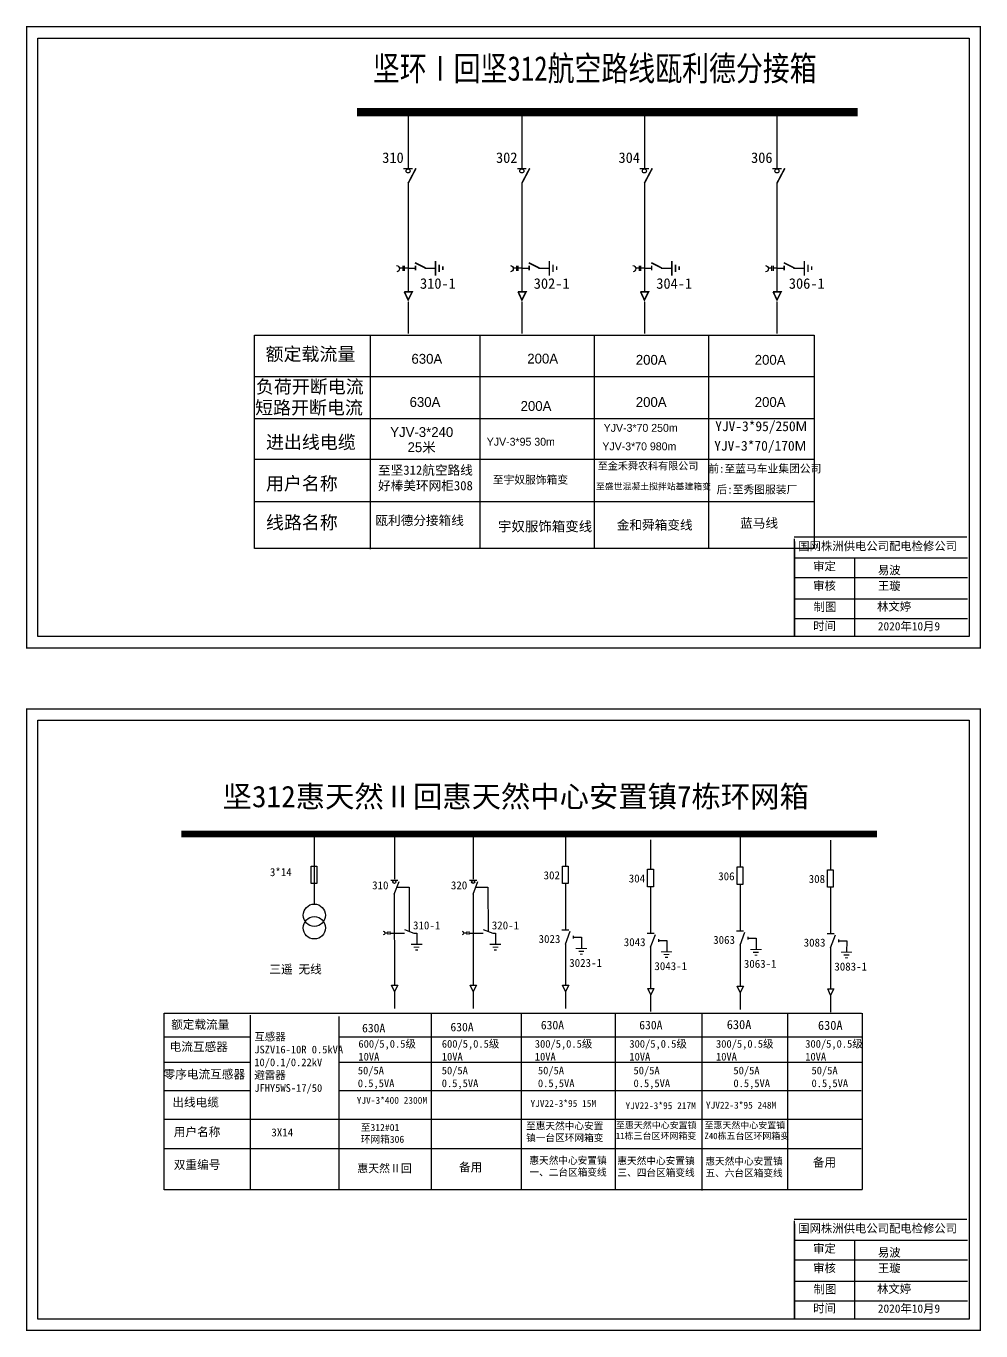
# Model space of a CAD drawing. Extents: x 125 to 1015, y -489 to 77.
# Drawn here: x 433.8 to 707, y -299.3 to 73.8 of the extents above; entities that cross this region are included whole.
import ezdxf

# ---------------------------------------------------------------- set-up
doc = ezdxf.new("R2010")
doc.units = 0
doc.header["$LTSCALE"] = 0.774411
doc.linetypes.add('ACAD_ISO02W100', pattern=[15, 12, -3])
doc.linetypes.add('CENTER', pattern=[50.8, 31.75, -6.35, 6.35, -6.35])
doc.layers.get('0').update_dxf_attribs({"linetype": 'CONTINUOUS'})
doc.layers.add('1', color=7, linetype='CONTINUOUS')
doc.styles.add('HZ', font='simkai.ttf')
doc.styles.add('hztxt_txtstyle_0.00_0_0', font='simkai.ttf')
doc.styles.add('hztxt_txtstyle_2.70_0_0', font='simkai.ttf', dxfattribs={"height": 2.7})
doc.styles.get("Standard").update_dxf_attribs({"font": '', "height": 2.5})
doc.styles.add('STYLE1', font='simkai.ttf', dxfattribs={"height": 2.6})
doc.styles.add('字体', font='simkai_0.ttf', dxfattribs={"height": 2.5})
doc.styles.add('宋体_txtstyle_0.00_0_0', font='')
doc.styles.add('宋体_txtstyle_1.66_0_0', font='', dxfattribs={"height": 1.660174})
doc.styles.get('Standard').set_extended_font_data('SimSun')
doc.styles.get('宋体_txtstyle_0.00_0_0').set_extended_font_data('宋体')
doc.styles.get('宋体_txtstyle_1.66_0_0').set_extended_font_data('宋体')

# ---------------------------------------------------------------- blocks, each defined once
blk = doc.blocks.new('JD')
for points in [[(-2, 0.2), (-2, -0.2), (2, 0.2), (2, -0.2)], [(1, -1.2), (1, -0.8), (-1, -1.2), (-1, -0.8)], [(-0.5, -1.8), (-0.5, -2.2), (0.5, -1.8), (0.5, -2.2)]]:
    blk.add_trace(points)

msp = doc.modelspace()

# ---------------------------------------------------------------- linework, layer by layer
at = {"color": 0}
for p, q in [((543.12, 48.19), (543.12, 33.05)), ((575.65, 48.19), (575.65, 33.05)), ((610.7, 48.19), (610.7, 33.05)), ((648.62, 48.19), (648.62, 33.05)), ((543.12, 28.94), (543.12, -2.08)), ((575.65, 28.94), (575.65, -2.08)), ((610.7, 28.94), (610.7, -2.08)), ((648.62, 28.94), (648.62, -2.08)), ((547.89, 4.59), (550.91, 4.59)), ((580.43, 4.59), (583.45, 4.59)), ((615.48, 4.59), (618.5, 4.59)), ((653.4, 4.59), (656.42, 4.59)), ((499.17, -62.13), (659.25, -62.13)), ((516.25, -157.95), (516.25, -177.48)), ((539.18, -157.95), (539.18, -170.18)), ((561.72, -157.95), (561.72, -170.18)), ((588.12, -157.95), (588.12, -166.39)), ((612.49, -158.86), (612.49, -167.3)), ((638.08, -158.22), (638.08, -166.66)), ((663.97, -159), (663.97, -167.44)), ((538.17, -170.43), (540.19, -170.43)), ((560.7, -170.43), (562.73, -170.43)), ((588.12, -171.4), (588.12, -184.62)), ((539.16, -174.48), (539.18, -200.51)), ((561.7, -174.48), (561.72, -200.51)), ((612.49, -172.31), (612.49, -185.53)), ((638.08, -171.67), (638.08, -184.89)), ((663.97, -172.45), (663.97, -185.66)), ((545.61, -185.55), (545.6, -188.76)), ((568.15, -185.55), (568.14, -188.76)), ((587.11, -184.68), (589.14, -184.68)), ((611.47, -185.59), (613.5, -185.59)), ((637.06, -184.95), (639.09, -184.95)), ((662.95, -185.72), (664.98, -185.72)), ((588.11, -188.7), (588.12, -200.51)), ((592.74, -186.75), (592.73, -189.96)), ((612.47, -189.61), (612.49, -201.42)), ((617.1, -187.66), (617.09, -190.87)), ((638.06, -188.97), (638.08, -200.77)), ((642.69, -187.02), (642.68, -190.23)), ((663.95, -189.74), (663.97, -201.55)), ((668.58, -187.79), (668.57, -191)), ((538.35, -200.49), (540.15, -200.5)), ((539.21, -202.3), (538.37, -200.49)), ((540.15, -200.5), (539.21, -202.3)), ((560.89, -200.49), (562.68, -200.5)), ((561.75, -202.3), (560.91, -200.49)), ((562.68, -200.5), (561.75, -202.3)), ((587.3, -200.49), (589.09, -200.5)), ((588.15, -202.3), (587.32, -200.49)), ((589.09, -200.5), (588.15, -202.3)), ((611.66, -201.4), (613.45, -201.41)), ((612.52, -203.21), (611.68, -201.4)), ((613.45, -201.41), (612.52, -203.21)), ((637.25, -200.76), (639.04, -200.76)), ((638.11, -202.56), (637.27, -200.76)), ((639.04, -200.76), (638.11, -202.56)), ((663.14, -201.54), (664.93, -201.54)), ((663.99, -203.34), (663.16, -201.54)), ((664.93, -201.54), (663.99, -203.34))]:
    msp.add_line(p, q, dxfattribs=at)
at = {"color": 0, "linetype": 'ACAD_ISO02W100'}
for p, q in [((543.27, 4.54), (545.25, 4.54)), ((575.8, 4.54), (577.78, 4.54)), ((610.85, 4.54), (612.83, 4.54)), ((648.78, 4.54), (650.76, 4.54))]:
    msp.add_line(p, q, dxfattribs=at)
at = {"color": 0, "linetype": 'CENTER'}
for p, q in [((543.13, -5.04), (543.13, -14.12)), ((575.66, -5.04), (575.66, -14.12)), ((610.71, -5.04), (610.71, -14.12)), ((648.64, -5.04), (648.64, -14.12)), ((539.19, -202.18), (539.19, -207.11)), ((561.73, -202.18), (561.73, -207.11)), ((588.13, -202.18), (588.13, -207.11)), ((612.5, -203.09), (612.5, -208.02)), ((638.09, -202.45), (638.09, -207.38)), ((663.97, -203.22), (663.97, -208.15))]:
    msp.add_line(p, q, dxfattribs=at)
at = {"color": 0, "linetype": 'Continuous'}
for p, q in [((499.17, -75.57), (499.17, -14.57)), ((499.17, -14.57), (659.25, -14.57)), ((532.24, -14.82), (532.24, -75.76)), ((563.63, -14.62), (563.63, -75.57)), ((596.3, -14.62), (596.3, -75.57)), ((629.01, -14.7), (629.01, -75.57)), ((659.25, -14.57), (659.25, -75.57)), ((499.18, -26.44), (659.19, -26.44)), ((499.18, -38.48), (659.19, -38.48)), ((499.18, -50.07), (659.19, -50.07)), ((659.25, -75.57), (499.17, -75.57)), ((539.16, -174.48), (540.56, -170.79)), ((561.7, -174.48), (563.1, -170.79)), ((539.95, -172.41), (543.43, -172.41)), ((543.43, -172.43), (543.43, -185.05)), ((562.49, -172.41), (565.96, -172.41)), ((565.96, -172.43), (565.97, -185.05)), ((537.36, -185.55), (536.52, -185.55)), ((537.36, -185.15), (537.36, -185.94)), ((537.91, -185.15), (537.91, -185.94)), ((537.93, -185.55), (542.08, -185.55)), ((542.08, -184.54), (544.77, -185.55)), ((544.77, -185.55), (545.61, -185.55)), ((559.9, -185.55), (559.06, -185.55)), ((559.9, -185.15), (559.9, -185.94)), ((560.45, -185.15), (560.45, -185.94)), ((560.47, -185.55), (564.62, -185.55)), ((564.62, -184.54), (567.31, -185.55)), ((567.31, -185.55), (568.15, -185.55)), ((588.11, -188.73), (589.51, -185.04)), ((590.35, -186.35), (590.35, -187.14)), ((612.47, -189.64), (613.87, -185.95)), ((638.06, -189), (639.46, -185.31)), ((663.95, -189.78), (665.35, -186.08)), ((590.35, -186.75), (592.74, -186.75)), ((614.71, -187.26), (614.71, -188.05)), ((614.71, -187.66), (617.1, -187.66)), ((640.3, -186.62), (640.3, -187.41)), ((640.3, -187.02), (642.69, -187.02)), ((666.19, -187.39), (666.19, -188.18)), ((666.19, -187.79), (668.58, -187.79)), ((473.34, -258.99), (473.34, -208.49)), ((473.34, -208.49), (672.77, -208.49)), ((549.74, -208.59), (549.74, -258.97)), ((575.48, -208.59), (575.48, -258.97)), ((602.33, -208.62), (602.33, -259.01)), ((627.12, -208.79), (627.12, -259.18)), ((651.63, -208.53), (651.63, -259.02)), ((672.97, -208.42), (672.97, -258.91)), ((497.93, -209.04), (497.93, -258.98)), ((523.27, -209.37), (523.27, -258.95)), ((473.34, -215.24), (497.93, -215.24)), ((523.27, -215.24), (673.04, -215.24)), ((473.34, -222.49), (497.93, -222.49)), ((523.27, -222.49), (673.04, -222.49)), ((473.34, -230.59), (497.93, -230.59)), ((523.27, -230.59), (672.68, -230.59)), ((473.34, -238.8), (672.97, -238.8)), ((473.34, -247.15), (672.68, -247.15)), ((672.97, -258.99), (473.34, -258.99))]:
    msp.add_line(p, q, dxfattribs=at)
at = {"color": 7, "linetype": 'Continuous'}
for p, q in [((653.68, -78.24), (703.13, -78.24)), ((670.85, -78.21), (670.85, -100.71)), ((653.68, -83.88), (703.13, -83.88)), ((653.68, -90.02), (703.13, -90.02)), ((653.68, -95.65), (703.13, -95.65)), ((653.68, -273.33), (703.13, -273.33)), ((670.85, -273.3), (670.85, -295.81)), ((653.68, -278.97), (703.13, -278.97)), ((653.68, -285.11), (703.13, -285.11)), ((653.68, -290.74), (703.13, -290.74))]:
    msp.add_line(p, q, dxfattribs=at)
at = {"color": 7, "linetype": 'Continuous', "const_width": 0.396}
for points in [[(434.03, 73.57), (706.78, 73.57), (706.78, -104.02), (434.03, -104.02)], [(434.03, -121.53), (706.78, -121.53), (706.78, -299.11), (434.03, -299.11)]]:
    msp.add_lwpolyline(points, close=True, dxfattribs=at)
at = {"color": 7, "linetype": 'Continuous'}
for points in [[(437.24, 70.36), (703.57, 70.36), (703.57, -100.81), (437.24, -100.81)], [(437.24, -124.73), (703.57, -124.73), (703.57, -295.91), (437.24, -295.91)]]:
    msp.add_lwpolyline(points, close=True, dxfattribs=at)
at = {"color": 0, "const_width": 0.452}
for points in [[(541.78, 32.99), (544.45, 32.99)], [(543.12, 28.82), (545.37, 33.11)], [(574.32, 32.99), (576.98, 32.99)], [(575.65, 28.82), (577.91, 33.11)], [(609.37, 32.99), (612.03, 32.99)], [(610.7, 28.82), (612.96, 33.11)], [(647.29, 32.99), (649.96, 32.99)], [(648.62, 28.82), (650.88, 33.11)], [(545.09, 6.1), (548.1, 4.59)], [(545.2, 5.29), (545.2, 3.9)], [(577.62, 6.1), (580.63, 4.59)], [(577.74, 5.29), (577.74, 3.9)], [(612.67, 6.1), (615.68, 4.59)], [(612.79, 5.29), (612.79, 3.9)], [(650.59, 6.1), (653.61, 4.59)], [(650.71, 5.29), (650.71, 3.9)], [(542, -2.22), (544.3, -2.22), (543.13, -4.55), (542.03, -2.18)], [(574.54, -2.22), (576.84, -2.22), (575.66, -4.55), (574.57, -2.18)], [(609.59, -2.22), (611.89, -2.22), (610.71, -4.55), (609.62, -2.18)], [(647.51, -2.22), (649.81, -2.22), (648.64, -4.55), (647.54, -2.18)]]:
    msp.add_lwpolyline(points, dxfattribs=at)
at = {"color": 0}
for points in [[(539.83, 5.33, -0.877934), (539.87, 3.5)], [(572.37, 5.33, -0.877934), (572.4, 3.5)], [(607.42, 5.33, -0.877934), (607.45, 3.5)], [(645.34, 5.33, -0.877934), (645.38, 3.5)]]:
    msp.add_lwpolyline(points, format="xyb", dxfattribs=at)
for points in [[(541.6, 4.56), (540.64, 4.56)], [(541.6, 5.19), (541.6, 3.82)], [(542.02, 5.19), (542.02, 3.82)], [(543.11, 4.56), (542.02, 4.56)], [(574.13, 4.56), (573.18, 4.56)], [(574.13, 5.19), (574.13, 3.82)], [(574.55, 5.19), (574.55, 3.82)], [(575.64, 4.56), (574.55, 4.56)], [(609.18, 4.56), (608.23, 4.56)], [(609.18, 5.19), (609.18, 3.82)], [(609.6, 5.19), (609.6, 3.82)], [(610.7, 4.56), (609.6, 4.56)], [(647.1, 4.56), (646.15, 4.56)], [(647.1, 5.19), (647.1, 3.82)], [(647.53, 5.19), (647.53, 3.82)], [(648.62, 4.56), (647.53, 4.56)]]:
    msp.add_lwpolyline(points, dxfattribs=at)
at = {"color": 7, "linetype": 'Continuous', "const_width": 0.396}
for points in [[(653.52, -72.34), (702.97, -72.34)], [(653.64, -72.75), (653.65, -100.62)], [(653.52, -267.43), (702.97, -267.43)], [(653.64, -267.84), (653.65, -295.71)]]:
    msp.add_lwpolyline(points, dxfattribs=at)
at = {"color": 0, "linetype": 'Continuous'}
for points in [[(515.38, -166.39), (517.03, -166.39), (517.03, -171.4), (515.38, -171.4)], [(587.26, -166.39), (588.91, -166.39), (588.91, -171.4), (587.26, -171.4)], [(611.62, -167.3), (613.27, -167.3), (613.27, -172.31), (611.62, -172.31)], [(637.21, -166.66), (638.86, -166.66), (638.86, -171.67), (637.21, -171.67)], [(663.1, -167.44), (664.75, -167.44), (664.75, -172.45), (663.1, -172.45)]]:
    msp.add_lwpolyline(points, close=True, dxfattribs=at)
at = {"color": 0}
for centre, radius in [((543.12, 32.36), 0.579), ((575.65, 32.36), 0.579), ((610.7, 32.36), 0.579), ((648.62, 32.36), 0.579), ((539.18, -170.91), 0.44), ((561.72, -170.91), 0.44)]:
    msp.add_circle(centre, radius, dxfattribs=at)
at = {"color": 0, "linetype": 'Continuous'}
for centre in [(516.29, -180.47), (516.29, -184.06)]:
    msp.add_circle(centre, 3.19, dxfattribs=at)
for centre in [(536.12, -185.55), (558.66, -185.55)]:
    msp.add_arc(centre, 0.397, 268.8681, 90.9872, dxfattribs=at)
at = {"color": 0}
for points in [[(543.94, -188.63), (543.94, -188.95), (547.14, -188.63), (547.14, -188.95)], [(546.34, -189.76), (546.34, -189.43), (544.74, -189.76), (544.74, -189.43)], [(545.14, -190.24), (545.14, -190.56), (545.94, -190.24), (545.94, -190.56)], [(566.48, -188.63), (566.48, -188.95), (569.68, -188.63), (569.68, -188.95)], [(568.88, -189.76), (568.88, -189.43), (567.28, -189.76), (567.28, -189.43)], [(567.68, -190.24), (567.68, -190.56), (568.48, -190.24), (568.48, -190.56)], [(591.07, -189.83), (591.07, -190.15), (594.27, -189.83), (594.27, -190.15)], [(641.02, -190.1), (641.02, -190.42), (644.22, -190.1), (644.22, -190.42)], [(593.47, -190.95), (593.47, -190.63), (591.87, -190.95), (591.87, -190.63)], [(592.27, -191.43), (592.27, -191.75), (593.07, -191.43), (593.07, -191.75)], [(615.43, -190.74), (615.43, -191.06), (618.64, -190.74), (618.64, -191.06)], [(617.83, -191.86), (617.83, -191.54), (616.23, -191.86), (616.23, -191.54)], [(616.63, -192.34), (616.63, -192.66), (617.43, -192.34), (617.43, -192.66)], [(643.42, -191.22), (643.42, -190.9), (641.82, -191.22), (641.82, -190.9)], [(642.22, -191.7), (642.22, -192.02), (643.02, -191.7), (643.02, -192.02)], [(666.91, -190.87), (666.91, -191.19), (670.11, -190.87), (670.11, -191.19)], [(669.31, -191.99), (669.31, -191.67), (667.71, -191.99), (667.71, -191.67)], [(668.11, -192.48), (668.11, -192.8), (668.91, -192.48), (668.91, -192.8)]]:
    msp.add_trace(points, dxfattribs=at)
at = {"layer": '1', "color": 0}
for points, const_width in [([(528.46, 49.15), (671.72, 49.15)], 2.35), ([(478.22, -157.25), (677.29, -157.25)], 1.9)]:
    msp.add_lwpolyline(points, dxfattribs=dict(at, const_width=const_width))

# ---------------------------------------------------------------- block references
at = {"color": 0, "xscale": 1.054535847910511, "yscale": 1.054535847910511, "zscale": 1.054535847910528, "rotation": 90}
for p in [(550.95, 4.51), (583.49, 4.51), (618.54, 4.51), (656.46, 4.51)]:
    msp.add_blockref('JD', p, dxfattribs=at)

# ---------------------------------------------------------------- texts
at = {"color": 0, "linetype": 'Continuous', "style": 'STYLE1', "width": 0.8}
msp.add_text('坚环Ⅰ回坚312航空路线瓯利德分接箱', height=7.0503, dxfattribs=at).set_placement((533.05, 58.14))
at = {"color": 0}
for s, height, p in [('310', 3.013, (535.71, 34.64)), ('302', 3.013, (568.25, 34.64)), ('304', 3.013, (603.3, 34.64)), ('306', 3.013, (641.22, 34.64)), ('310-1', 3.013, (546.52, -1.34)), ('302-1', 3.013, (579.06, -1.34)), ('304-1', 3.013, (614.11, -1.34)), ('306-1', 3.013, (652.03, -1.34)), ('3*14', 2.289, (503.58, -169.28)), ('310', 2.289, (532.82, -173.05)), ('320', 2.289, (555.36, -173.05)), ('302', 2.289, (581.88, -170.19)), ('304', 2.289, (606.24, -171.1)), ('306', 2.289, (631.83, -170.46)), ('308', 2.289, (657.72, -171.23)), ('310-1', 2.289, (544.52, -184.5)), ('320-1', 2.289, (567.06, -184.5)), ('3023', 2.289, (580.44, -188.39)), ('3063', 2.289, (630.39, -188.66)), ('3043', 2.289, (604.81, -189.3)), ('3083', 2.289, (656.28, -189.43)), ('3023-1', 2.289, (589.21, -195.24)), ('3043-1', 2.289, (613.57, -196.15)), ('3063-1', 2.289, (639.16, -195.5)), ('3083-1', 2.289, (665.05, -196.28)), ('YJV-3*400 2300M', 1.9721, (528.42, -234.38)), ('YJV22-3*95 15M', 1.9721, (578.12, -235.26)), ('YJV22-3*95 217M', 1.9721, (605.3, -235.9)), ('YJV22-3*95 248M', 1.9721, (628.3, -235.76)), ('3X14', 2.289, (504, -243.7))]:
    msp.add_text(s, height=height, dxfattribs=at).set_placement(p)
at = {"color": 0, "linetype": 'Continuous'}
for s, p in [('额定载流量', (502.35, -21.88)), ('负荷开断电流', (499.59, -31.22)), ('短路开断电流', (499.35, -37.21)), ('进出线电缆', (502.45, -47.08)), ('用户名称', (502.45, -58.9)), ('线路名称', (502.45, -70.05))]:
    msp.add_text(s, height=3.766, dxfattribs=at).set_placement(p)
at = {"color": 0, "style": 'HZ'}
msp.add_text('坚312惠天然Ⅱ回惠天然中心安置镇7栋环网箱', height=6.1488, dxfattribs=at).set_placement((490.04, -149.59))
at = {"color": 0, "linetype": 'Continuous', "attachment_point": 1}
for s, insert, char_height, width, style in [('{\\f\uffbfﾬￌﾣﾤ_GB2312|b0|i0|c134|p49;630A}', (544.07, -19.96), 2.8194, 22.271, '字体'), ('{\\f\uffbfﾬￌﾣﾤ_GB2312|b0|i0|c134|p49;200A}', (577.21, -19.9), 2.8194, 22.271, '字体'), ('{\\f\uffbfﾬￌﾣﾤ_GB2312|b0|i0|c134|p49;200A}', (608.25, -20.25), 2.8194, 22.271, '字体'), ('{\\f\uffbfﾬￌﾣﾤ_GB2312|b0|i0|c134|p49;200A}', (642.27, -20.25), 2.8194, 22.271, '字体'), ('{\\f\uffbfﾬￌﾣﾤ_GB2312|b0|i0|c134|p49;630A}', (543.54, -32.32), 2.8194, 22.271, '字体'), ('{\\f\uffbfﾬￌﾣﾤ_GB2312|b0|i0|c134|p49;200A}', (575.3, -33.45), 2.8194, 22.271, '字体'), ('{\\f\uffbfﾬￌﾣﾤ_GB2312|b0|i0|c134|p49;200A}', (608.25, -32.32), 2.8194, 22.271, '字体'), ('{\\f\uffbfﾬￌﾣﾤ_GB2312|b0|i0|c134|p49;200A}', (642.27, -32.32), 2.8194, 22.271, '字体'), ('{\\f\uffbfﾬￌﾣﾤ_GB2312|b0|i0|c134|p49;YJV-3*240}', (538, -40.91), 2.8194, 15.1009, '字体'), ('{\\f\uffbfﾬￌﾣﾤ_GB2312|b0|i0|c134|p49;YJV-3*70 250m}', (599.06, -39.98), 2.2597, 40.0581, '字体'), ('YJV-3*95/250{\\fArial|b0|i0|c0|p32;M}', (630.96, -39.23), 2.8194, 33.0141, '字体'), ('{\\f\uffbfﾬￌﾣﾤ_GB2312|b0|i0|c134|p49;YJV-3*95 30m}', (565.61, -43.95), 2.2597, 40.0581, '字体'), ('YJV-3*70/170{\\fArial|b0|i0|c0|p32;M}', (630.68, -44.82), 2.8194, 33.0141, '字体'), ('{\\f\uffbfﾬￌﾣﾤ_GB2312|b0|i0|c134|p49;25\\f\uffbfﾬￌﾣﾤ_GB2312|b0|i0|c134|p32;米}', (542.96, -45.23), 2.8194, 15.1009, '字体'), ('{\\f\uffbfﾬￌﾣﾤ_GB2312|b0|i0|c134|p49;YJV-3*70 980m}', (598.68, -45.26), 2.2597, 40.0581, '字体'), ('{\\fSimSun|b0|i0|c134|p2;至坚312航空路线好棒美环网柜}308', (534.5, -51.87), 2.6537, 28.0441, 'STYLE1'), ('{\\fSimSun|b0|i0|c134|p2;至金禾舜农科有限公司}', (597.36, -50.95), 2.1091, 61.1852, 'STYLE1'), ('{\\fKaiTi_GB2312|b0|i0|c134|p49;\\H0.8515x;前:至蓝马车业集团公司}', (628.98, -51.64), 2.6537, 32.4019, 'STYLE1'), ('{\\fSimSun|b0|i0|c134|p2;至宇奴服饰箱变}', (567.35, -54.82), 2.2555, 35.3363, '字体'), ('{\\fSimSun|b0|i0|c134|p2;至盛世混凝土搅拌站基建箱变}', (596.87, -56.95), 1.8078, 61.1852, 'STYLE1'), ('{\\fKaiTi_GB2312|b0|i0|c134|p49;\\H0.8515x;后:至秀图服装厂}', (631.35, -57.61), 2.6537, 46.7682, 'STYLE1'), ('{\\fSimSun|b0|i0|c134|p2;瓯利德分接箱线}', (533.74, -66.24), 2.6537, 46.7682, 'STYLE1'), ('{\\fSimSun|b0|i0|c134|p2;金和舜箱变线}', (602.79, -67.54), 2.6537, 46.7682, 'STYLE1'), ('{\\fSimSun|b0|i0|c134|p2;蓝马线}', (638.09, -67.01), 2.6537, 46.7682, 'STYLE1'), ('{\\fSimSun|b0|i0|c134|p2;宇奴服饰箱变线}', (568.84, -67.87), 2.8194, 44.1703, '字体'), ('{\\fSimSun|b0|i0|c134|p2;三遥 无线}', (503.43, -194.69), 2.4416, 39.3613, 'hztxt_txtstyle_2.70_0_0'), ('{\\fSimSun|b0|i0|c134|p2;额定载流量}', (475.33, -210.5), 2.4416, 39.3613, 'hztxt_txtstyle_2.70_0_0'), ('{\\fSimSun|b0|i0|c134|p2;630A}', (529.94, -211.5), 2.4416, 39.3613, 'hztxt_txtstyle_2.70_0_0'), ('{\\fSimSun|b0|i0|c134|p2;630A}', (555.22, -211.21), 2.4416, 39.3613, 'hztxt_txtstyle_2.70_0_0'), ('{\\fSimSun|b0|i0|c134|p2;630A}', (581.08, -210.64), 2.4416, 39.3613, 'hztxt_txtstyle_2.70_0_0'), ('{\\fSimSun|b0|i0|c134|p2;630A}', (609.23, -210.64), 2.4416, 39.3613, 'hztxt_txtstyle_2.70_0_0'), ('{\\fSimSun|b0|i0|c134|p2;630A}', (634.27, -210.43), 2.5875, 20.806, 'hztxt_txtstyle_0.00_0_0'), ('{\\fSimSun|b0|i0|c134|p2;630A}', (660.36, -210.64), 2.5875, 20.806, 'hztxt_txtstyle_0.00_0_0'), ('\\A1;{\\fSimSun|b0|i0|c134|p2;互感器\\PJSZV16-10R 0.5kVA\\P10/0.1/0.22kV\\P避雷器\\PJFHY5WS-17/50}', (499.11, -214.1), 2.1974, 40.519, 'hztxt_txtstyle_2.70_0_0'), ('\\A1;{\\fSimSun|b0|i0|c134|p2;600/5,0.5级\\P10VA}', (528.9, -216.14), 2.1974, 40.519, 'hztxt_txtstyle_2.70_0_0'), ('\\A1;{\\fSimSun|b0|i0|c134|p2;600/5,0.5级\\P10VA}', (552.76, -216.14), 2.1974, 40.519, 'hztxt_txtstyle_2.70_0_0'), ('\\A1;{\\fSimSun|b0|i0|c134|p2;300/5,0.5级\\P10VA}', (579.36, -216.14), 2.1974, 40.519, 'hztxt_txtstyle_2.70_0_0'), ('\\A1;{\\fSimSun|b0|i0|c134|p2;300/5,0.5级\\P10VA}', (606.41, -216.14), 2.1974, 40.519, 'hztxt_txtstyle_2.70_0_0'), ('\\A1;{\\fSimSun|b0|i0|c134|p2;300/5,0.5级\\P10VA}', (631.19, -216.14), 2.1974, 40.519, 'hztxt_txtstyle_2.70_0_0'), ('\\A1;{\\fSimSun|b0|i0|c134|p2;300/5,0.5级\\P10VA}', (656.72, -216.14), 2.1974, 40.519, 'hztxt_txtstyle_2.70_0_0'), ('{\\fSimSun|b0|i0|c134|p2;电流互感器}', (474.91, -216.85), 2.4416, 39.3613, 'hztxt_txtstyle_2.70_0_0'), ('{\\fSimSun|b0|i0|c134|p2;50/5A\\P0.5,5VA}', (528.73, -223.75), 2.1974, 39.3613, 'hztxt_txtstyle_2.70_0_0'), ('{\\fSimSun|b0|i0|c134|p2;50/5A\\P0.5,5VA}', (552.74, -223.75), 2.1974, 39.3613, 'hztxt_txtstyle_2.70_0_0'), ('{\\fSimSun|b0|i0|c134|p2;50/5A\\P0.5,5VA}', (580.25, -223.75), 2.1974, 39.3613, 'hztxt_txtstyle_2.70_0_0'), ('{\\fSimSun|b0|i0|c134|p2;50/5A\\P0.5,5VA}', (607.6, -223.75), 2.1974, 39.3613, 'hztxt_txtstyle_2.70_0_0'), ('{\\fSimSun|b0|i0|c134|p2;50/5A\\P0.5,5VA}', (636.18, -223.75), 2.1974, 39.3613, 'hztxt_txtstyle_2.70_0_0'), ('{\\fSimSun|b0|i0|c134|p2;50/5A\\P0.5,5VA}', (658.52, -223.75), 2.1974, 39.3613, 'hztxt_txtstyle_2.70_0_0'), ('{\\fSimSun|b0|i0|c134|p2;零序电流互感器}', (473.17, -224.72), 2.4416, 39.3613, 'hztxt_txtstyle_2.70_0_0'), ('{\\fSimSun|b0|i0|c134|p2;出线电缆}', (475.67, -232.73), 2.4416, 39.3613, 'hztxt_txtstyle_2.70_0_0'), ('{\\fSimSun|b0|i0|c134|p2;用户名称}', (476.09, -241.2), 2.4416, 39.3613, 'hztxt_txtstyle_2.70_0_0'), ('{\\fSimSun|b0|i0|c134|p2;至}312#01{\\fSimSun|b0|i0|c134|p2;环网箱306}', (529.58, -240.13), 2.0248, 13.115, '字体'), ('至惠天然中心安置镇一台区环网箱变', (576.87, -239.69), 2.0248, 23.8424, '字体'), ('{\\fSimSun|b0|i0|c134|p2;至惠天然中心安置镇11栋三台区环网箱变}', (602.56, -239.59), 1.8312, 23.474, '字体'), ('{\\fSimSun|b0|i0|c134|p2;至惠天然中心安置镇Z40栋五台区环网箱变}', (627.9, -239.6), 1.8312, 24.9478, '字体'), ('{\\fSimSun|b0|i0|c134|p2;惠天然中心安置镇一、二台区箱变线}', (577.82, -249.55), 2.0248, 25.1216, '字体'), ('{\\fSimSun|b0|i0|c134|p2;惠天然中心安置镇三、四台区箱变线}', (602.99, -249.66), 2.0248, 25.1216, '字体'), ('{\\fSimSun|b0|i0|c134|p2;惠天然中心安置镇五、六台区箱变线}', (628.17, -249.78), 2.0248, 25.1216, '字体'), ('{\\fSimSun|b0|i0|c134|p2;备用}', (658.9, -249.91), 2.4416, 39.3613, 'hztxt_txtstyle_2.70_0_0'), ('{\\fSimSun|b0|i0|c134|p2;双重编号}', (476.09, -250.57), 2.4416, 39.3613, 'hztxt_txtstyle_2.70_0_0'), ('{\\fSimSun|b0|i0|c134|p2;惠天然Ⅱ回}', (528.58, -251.69), 2.2847, 24.1868, '字体'), ('{\\fSimSun|b0|i0|c134|p2;备用}', (557.67, -251.3), 2.4416, 39.3613, 'hztxt_txtstyle_2.70_0_0')]:
    msp.add_mtext(s, dxfattribs=dict(at, insert=insert, char_height=char_height, width=width, style=style))
at = {"color": 7, "linetype": 'Continuous', "attachment_point": 1}
for s, insert, char_height, width, style in [('国网株洲供电公司配电检修公司', (654.72, -73.73), 2.3788, 65.0342, '宋体_txtstyle_1.66_0_0'), ('\\f\uffbfﾬￌﾣﾤ_GB2312|b0|i0|c134|p49;审定', (658.99, -79.48), 2.3788, 18.6033, '宋体_txtstyle_0.00_0_0'), ('易波', (677.51, -80.61), 2.379, 18.6033, '宋体_txtstyle_1.66_0_0'), ('\\f\uffbfﾬￌﾣﾤ_GB2312|b0|i0|c134|p49;审核', (658.99, -85.08), 2.3788, 18.6033, '宋体_txtstyle_0.00_0_0'), ('王璇', (677.51, -85.09), 2.379, 18.6033, '宋体_txtstyle_1.66_0_0'), ('\\f\uffbfﾬￌﾣﾤ_GB2312|b0|i0|c134|p49;制图', (659.12, -91.12), 2.3788, 18.6033, '宋体_txtstyle_0.00_0_0'), ('林文婷', (677.26, -91.02), 2.379, 18.6033, '宋体_txtstyle_1.66_0_0'), ('\\f\uffbfﾬￌﾣﾤ_GB2312|b0|i0|c134|p49;时间', (658.99, -96.58), 2.3788, 18.6033, '宋体_txtstyle_0.00_0_0'), ('2020年10月9', (677.49, -96.64), 2.379, 18.6033, '宋体_txtstyle_1.66_0_0'), ('国网株洲供电公司配电检修公司', (654.72, -268.82), 2.3788, 65.0342, '宋体_txtstyle_1.66_0_0'), ('\\f\uffbfﾬￌﾣﾤ_GB2312|b0|i0|c134|p49;审定', (658.99, -274.57), 2.3788, 18.6033, '宋体_txtstyle_0.00_0_0'), ('易波', (677.51, -275.7), 2.379, 18.6033, '宋体_txtstyle_1.66_0_0'), ('\\f\uffbfﾬￌﾣﾤ_GB2312|b0|i0|c134|p49;审核', (658.99, -280.17), 2.3788, 18.6033, '宋体_txtstyle_0.00_0_0'), ('王璇', (677.51, -280.18), 2.379, 18.6033, '宋体_txtstyle_1.66_0_0'), ('\\f\uffbfﾬￌﾣﾤ_GB2312|b0|i0|c134|p49;制图', (659.12, -286.22), 2.3788, 18.6033, '宋体_txtstyle_0.00_0_0'), ('林文婷', (677.26, -286.11), 2.379, 18.6033, '宋体_txtstyle_1.66_0_0'), ('\\f\uffbfﾬￌﾣﾤ_GB2312|b0|i0|c134|p49;时间', (658.99, -291.67), 2.3788, 18.6033, '宋体_txtstyle_0.00_0_0'), ('2020年10月9', (677.49, -291.73), 2.379, 18.6033, '宋体_txtstyle_1.66_0_0')]:
    msp.add_mtext(s, dxfattribs=dict(at, insert=insert, char_height=char_height, width=width, style=style))

doc.saveas('drawing.dxf')
